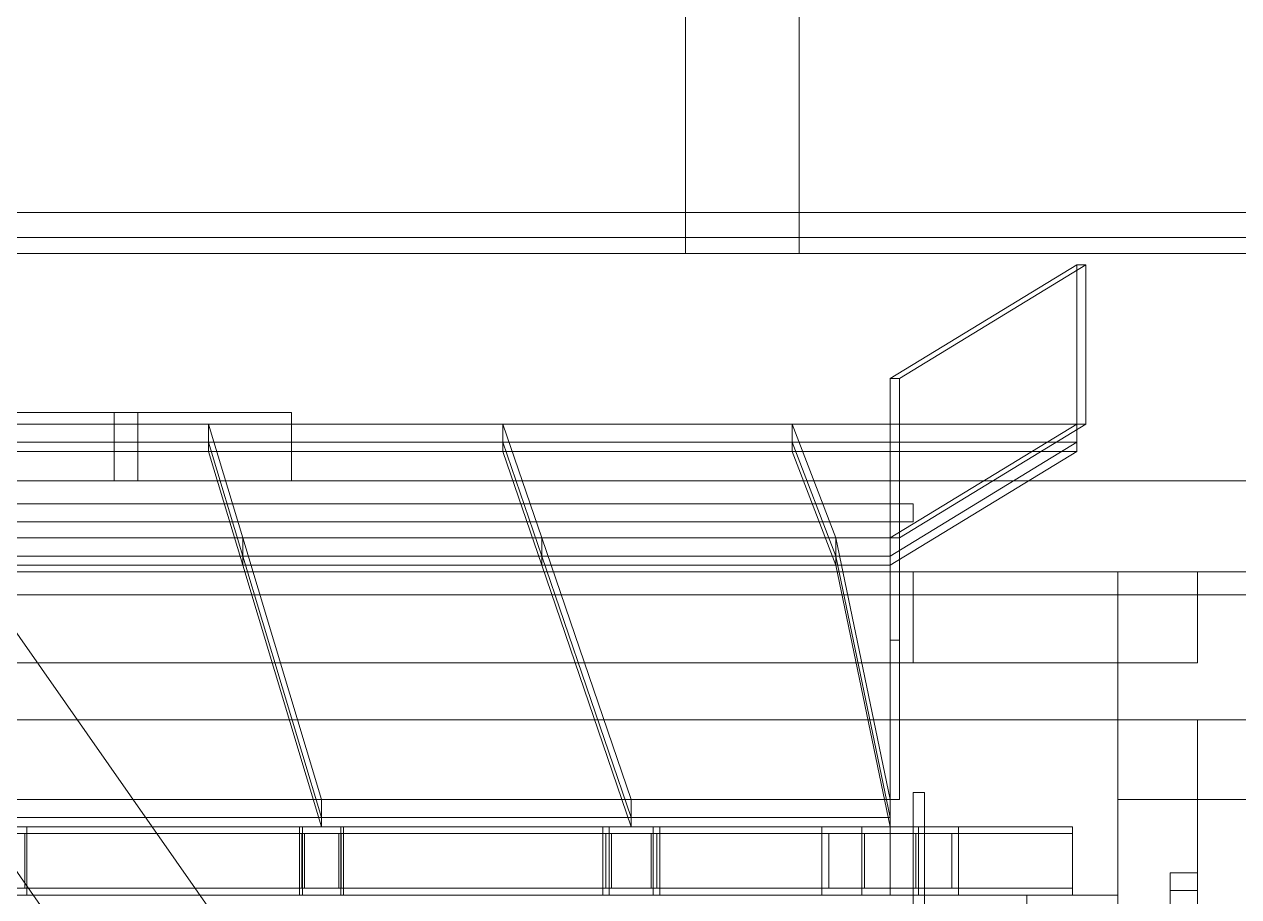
# Model space of a CAD drawing. Header units: millimetres. Extents: x -2500 to 58855, y -53268 to 6837.
# Drawn here: x 860 to 1393, y -33143 to -32759 of the extents above; entities that cross this region are included whole.
import ezdxf

# ---------------------------------------------------------------- set-up
doc = ezdxf.new("R2010")
doc.units = ezdxf.units.MM
doc.layers.add('frontal_secador', color=7, linetype='Continuous', lineweight=0)
doc.layers.add('frontal_tolva', color=7, linetype='Continuous', lineweight=0)

msp = doc.modelspace()

# ---------------------------------------------------------------- linework, layer by layer
at = {"layer": 'frontal_secador'}
for p, q in [((1150, -32860), (1150, -32380)), ((1200, -32860), (1200, -32380)), ((-1700, -32860), (1700, -32860)), ((650, -32860), (1700, -32860)), ((1150, -32860), (1200, -32860)), ((1240, -32915), (1321.902, -32865)), ((1325.902, -32865), (1244, -32915)), ((1321.902, -32865), (1321.902, -32935)), ((1321.902, -32865), (1325.902, -32865)), ((1325.902, -32935), (1325.902, -32865)), ((1240, -32985), (1240, -32915)), ((1240, -32915), (1244, -32915)), ((1240, -33030), (1240, -32915)), ((1244, -32915), (1244, -32985)), ((1244, -32915), (1244, -33030)), ((820.297, -32930), (899.074, -32930)), ((899.074, -32930), (837.019, -32930)), ((909.502, -32930), (837.019, -32930)), ((899.074, -32960), (899.074, -32930)), ((899.074, -32930), (976.931, -32930)), ((976.931, -32930), (909.502, -32930)), ((909.502, -32960), (909.502, -32930)), ((976.931, -32960), (976.931, -32930)), ((940.574, -32935), (809.557, -32935)), ((955.609, -32985), (940.574, -32935)), ((940.574, -32935), (940.574, -32943)), ((1069.8, -32935), (940.574, -32935)), ((1086.901, -32985), (1069.8, -32935)), ((1069.8, -32935), (1069.8, -32943)), ((1196.99, -32935), (1069.8, -32935)), ((1216.124, -32985), (1196.99, -32935)), ((1196.99, -32935), (1196.99, -32943)), ((1321.902, -32935), (1196.99, -32935)), ((1240, -32985), (1321.902, -32935)), ((1244, -32985), (1325.902, -32935)), ((1321.902, -32935), (1321.902, -32943)), ((1325.902, -32935), (1321.902, -32935)), ((809.557, -32943), (940.574, -32943)), ((809.557, -32947), (940.574, -32947)), ((940.574, -32943), (955.609, -32993)), ((940.574, -32943), (940.574, -32947)), ((940.574, -32943), (1069.8, -32943)), ((940.574, -32947), (955.609, -32997)), ((940.574, -32947), (1069.8, -32947)), ((1069.8, -32943), (1086.901, -32993)), ((1069.8, -32943), (1069.8, -32947)), ((1069.8, -32943), (1196.99, -32943)), ((1069.8, -32947), (1086.901, -32997)), ((1069.8, -32947), (1196.99, -32947)), ((1196.99, -32943), (1216.124, -32993)), ((1196.99, -32943), (1196.99, -32947)), ((1196.99, -32943), (1321.902, -32943)), ((1196.99, -32947), (1216.124, -32997)), ((1196.99, -32947), (1321.902, -32947)), ((1321.902, -32943), (1240, -32993)), ((1321.902, -32947), (1240, -32997)), ((1321.902, -32943), (1321.902, -32947)), ((-1700, -32960), (1700, -32960)), ((899.074, -32960), (820.297, -32960)), ((837.019, -32960), (899.074, -32960)), ((837.019, -32960), (909.502, -32960)), ((976.931, -32960), (899.074, -32960)), ((909.502, -32960), (976.931, -32960)), ((-1250, -32970), (1250, -32970)), ((1250, -32978), (1250, -32970)), ((-1250, -32978), (1250, -32978)), ((822.497, -32985), (955.609, -32985)), ((955.609, -32985), (955.609, -32993)), ((990.19, -33100), (955.609, -32985)), ((955.609, -32985), (1086.901, -32985)), ((1086.901, -32985), (1086.901, -32993)), ((1126.233, -33100), (1086.901, -32985)), ((1086.901, -32985), (1216.124, -32985)), ((1216.124, -32985), (1216.124, -32993)), ((1240, -33100), (1216.124, -32985)), ((1216.124, -32985), (1240, -32985)), ((1240, -32985), (1240, -32993)), ((1240, -33100), (1240, -32985)), ((1240, -32985), (1244, -32985)), ((1244, -33100), (1244, -32985)), ((955.609, -32993), (822.497, -32993)), ((955.609, -32993), (955.609, -32997)), ((955.609, -32993), (990.19, -33108)), ((1086.901, -32993), (955.609, -32993)), ((1086.901, -32993), (1086.901, -32997)), ((1086.901, -32993), (1126.233, -33108)), ((1216.124, -32993), (1086.901, -32993)), ((1216.124, -32993), (1216.124, -32997)), ((1216.124, -32993), (1240, -33108)), ((1240, -32993), (1216.124, -32993)), ((1240, -32993), (1240, -32997)), ((1240, -32993), (1240, -33108)), ((-1700, -33000), (1700, -33000)), ((-1375, -33000), (1375, -33000)), ((955.609, -32997), (822.497, -32997)), ((955.609, -32997), (990.19, -33112)), ((1086.901, -32997), (955.609, -32997)), ((1086.901, -32997), (1126.233, -33112)), ((1216.124, -32997), (1086.901, -32997)), ((1216.124, -32997), (1240, -33112)), ((1240, -32997), (1216.124, -32997)), ((1240, -32997), (1240, -33112)), ((1250, -33000), (1375, -33000)), ((1250, -33040), (1250, -33000)), ((1340, -33000), (1400, -33000)), ((1340, -33100), (1340, -33000)), ((1375, -33040), (1375, -33000)), ((-1700, -33010), (1700, -33010)), ((650, -33010), (1700, -33010)), ((1240, -33100), (1240, -33030)), ((1240, -33030), (1244, -33030)), ((1244, -33030), (1244, -33100)), ((-1375, -33040), (1375, -33040)), ((1250, -33040), (1375, -33040)), ((-1375, -33065), (1375, -33065)), ((1375, -33065), (1400, -33065)), ((1375, -35335), (1375, -33065)), ((1375, -34825), (1375, -33065)), ((1375, -34650), (1375, -33065)), ((852.262, -33100), (990.19, -33100)), ((990.19, -33100), (990.19, -33108)), ((990.19, -33100), (1126.233, -33100)), ((1126.233, -33100), (1126.233, -33108)), ((1126.233, -33100), (1240, -33100)), ((1240, -33100), (1240, -33108)), ((1240, -33100), (1244, -33100)), ((1250, -33337), (1250, -33097)), ((1250, -33097), (1250, -33166)), ((1250, -33097), (1255, -33097)), ((1255, -33097), (1255, -33337)), ((1255, -33166), (1255, -33097)), ((1340, -33100), (1400, -33100)), ((1340, -35350), (1340, -33100)), ((860.657, -33112), (843.867, -33112)), ((843.867, -33112), (981.795, -33112)), ((990.19, -33108), (852.262, -33108)), ((990.19, -33112), (852.262, -33112)), ((860.657, -33115), (860.657, -33112)), ((860.657, -33112), (998.585, -33112)), ((999.833, -33112), (980.547, -33112)), ((980.547, -33112), (980.547, -33115)), ((980.547, -33112), (1116.59, -33112)), ((981.795, -33115), (981.795, -33112)), ((981.795, -33112), (998.585, -33112)), ((990.19, -33108), (990.19, -33112)), ((1126.233, -33108), (990.19, -33108)), ((1126.233, -33112), (990.19, -33112)), ((998.585, -33112), (998.585, -33115)), ((999.833, -33115), (999.833, -33112)), ((999.833, -33112), (1135.877, -33112)), ((1138.719, -33112), (1113.748, -33112)), ((1113.748, -33112), (1113.748, -33115)), ((1113.748, -33112), (1227.515, -33112)), ((1116.59, -33115), (1116.59, -33112)), ((1116.59, -33112), (1135.877, -33112)), ((1126.233, -33108), (1126.233, -33112)), ((1240, -33108), (1126.233, -33108)), ((1240, -33112), (1126.233, -33112)), ((1135.877, -33112), (1135.877, -33115)), ((1138.719, -33115), (1138.719, -33112)), ((1138.719, -33112), (1252.485, -33112)), ((1270, -33112), (1210, -33112)), ((1210, -33112), (1210, -33115)), ((1227.515, -33115), (1227.515, -33112)), ((1227.515, -33112), (1252.485, -33112)), ((1240, -33108), (1240, -33112)), ((1240, -33115), (1240, -33112)), ((1240, -33112), (1320, -33112)), ((1252.485, -33112), (1252.485, -33115)), ((1270, -33115), (1270, -33112)), ((1320, -33115), (1320, -33112)), ((843.867, -33115), (860.657, -33115)), ((843.867, -33115), (981.795, -33115)), ((844.706, -33115), (982.635, -33115)), ((860.657, -33115), (859.817, -33115)), ((859.817, -33115), (859.817, -33139)), ((859.817, -33115), (997.745, -33115)), ((998.585, -33115), (860.657, -33115)), ((860.657, -33139), (860.657, -33115)), ((980.547, -33115), (999.833, -33115)), ((980.547, -33115), (1116.59, -33115)), ((981.511, -33115), (980.547, -33115)), ((980.547, -33115), (980.547, -33139)), ((981.511, -33139), (981.511, -33115)), ((981.511, -33115), (1117.555, -33115)), ((998.585, -33115), (981.795, -33115)), ((981.795, -33139), (981.795, -33115)), ((981.795, -33115), (982.635, -33115)), ((982.635, -33115), (982.635, -33139)), ((997.745, -33139), (997.745, -33115)), ((997.745, -33115), (998.585, -33115)), ((998.585, -33115), (998.585, -33139)), ((999.833, -33115), (998.869, -33115)), ((998.869, -33115), (998.869, -33139)), ((998.869, -33115), (1134.912, -33115)), ((1135.877, -33115), (999.833, -33115)), ((999.833, -33139), (999.833, -33115)), ((1113.748, -33115), (1138.719, -33115)), ((1113.748, -33115), (1227.515, -33115)), ((1114.997, -33115), (1113.748, -33115)), ((1113.748, -33115), (1113.748, -33139)), ((1114.997, -33139), (1114.997, -33115)), ((1114.997, -33115), (1228.763, -33115)), ((1135.877, -33115), (1116.59, -33115)), ((1116.59, -33139), (1116.59, -33115)), ((1116.59, -33115), (1117.555, -33115)), ((1117.555, -33115), (1117.555, -33139)), ((1134.912, -33139), (1134.912, -33115)), ((1134.912, -33115), (1135.877, -33115)), ((1135.877, -33115), (1135.877, -33139)), ((1138.719, -33115), (1137.47, -33115)), ((1137.47, -33115), (1137.47, -33139)), ((1137.47, -33115), (1251.237, -33115)), ((1252.485, -33115), (1138.719, -33115)), ((1138.719, -33139), (1138.719, -33115)), ((1210, -33115), (1270, -33115)), ((1213, -33115), (1210, -33115)), ((1210, -33115), (1210, -33139)), ((1213, -33139), (1213, -33115)), ((1252.485, -33115), (1227.515, -33115)), ((1227.515, -33139), (1227.515, -33115)), ((1227.515, -33115), (1228.763, -33115)), ((1228.763, -33115), (1228.763, -33139)), ((1240, -33115), (1320, -33115)), ((1240, -33139), (1240, -33115)), ((1251.237, -33139), (1251.237, -33115)), ((1251.237, -33115), (1252.485, -33115)), ((1252.485, -33115), (1252.485, -33139)), ((1270, -33115), (1267, -33115)), ((1267, -33115), (1267, -33139)), ((1270, -33139), (1270, -33115)), ((1320, -33139), (1320, -33115)), ((1363, -33140), (1363, -33132.206)), ((1363, -33132.206), (1375, -33132.206)), ((1375, -33140), (1375, -33132.206)), ((860.657, -33139), (843.867, -33139)), ((843.867, -33139), (981.795, -33139)), ((982.635, -33139), (844.706, -33139)), ((859.817, -33139), (860.657, -33139)), ((859.817, -33139), (997.745, -33139)), ((860.657, -33142), (860.657, -33139)), ((860.657, -33139), (998.585, -33139)), ((999.833, -33139), (980.547, -33139)), ((980.547, -33139), (980.547, -33142)), ((980.547, -33139), (1116.59, -33139)), ((980.547, -33139), (981.511, -33139)), ((1117.555, -33139), (981.511, -33139)), ((981.795, -33142), (981.795, -33139)), ((981.795, -33139), (998.585, -33139)), ((982.635, -33139), (981.795, -33139)), ((998.585, -33139), (997.745, -33139)), ((998.585, -33139), (998.585, -33142)), ((998.869, -33139), (999.833, -33139)), ((998.869, -33139), (1134.912, -33139)), ((999.833, -33142), (999.833, -33139)), ((999.833, -33139), (1135.877, -33139)), ((1138.719, -33139), (1113.748, -33139)), ((1113.748, -33139), (1113.748, -33142)), ((1113.748, -33139), (1227.515, -33139)), ((1113.748, -33139), (1114.997, -33139)), ((1228.763, -33139), (1114.997, -33139)), ((1116.59, -33142), (1116.59, -33139)), ((1116.59, -33139), (1135.877, -33139)), ((1117.555, -33139), (1116.59, -33139)), ((1135.877, -33139), (1134.912, -33139)), ((1135.877, -33139), (1135.877, -33142)), ((1137.47, -33139), (1138.719, -33139)), ((1137.47, -33139), (1251.237, -33139)), ((1138.719, -33142), (1138.719, -33139)), ((1138.719, -33139), (1252.485, -33139)), ((1270, -33139), (1210, -33139)), ((1210, -33139), (1210, -33142)), ((1210, -33139), (1213, -33139)), ((1227.515, -33142), (1227.515, -33139)), ((1227.515, -33139), (1252.485, -33139)), ((1228.763, -33139), (1227.515, -33139)), ((1240, -33142), (1240, -33139)), ((1240, -33139), (1320, -33139)), ((1252.485, -33139), (1251.237, -33139)), ((1252.485, -33139), (1252.485, -33142)), ((1267, -33139), (1270, -33139)), ((1270, -33142), (1270, -33139)), ((1320, -33142), (1320, -33139)), ((843.867, -33142), (860.657, -33142)), ((843.867, -33142), (981.795, -33142)), ((998.585, -33142), (860.657, -33142)), ((980.547, -33142), (999.833, -33142)), ((980.547, -33142), (1116.59, -33142)), ((998.585, -33142), (981.795, -33142)), ((1135.877, -33142), (999.833, -33142)), ((1113.748, -33142), (1138.719, -33142)), ((1113.748, -33142), (1227.515, -33142)), ((1135.877, -33142), (1116.59, -33142)), ((1252.485, -33142), (1138.719, -33142)), ((1210, -33142), (1270, -33142)), ((1252.485, -33142), (1227.515, -33142)), ((1240, -33142), (1320, -33142)), ((1300, -33146), (1300, -33142)), ((1300, -33142), (1340, -33142)), ((1340, -33142), (1340, -33146)), ((1363, -33147.794), (1363, -33140)), ((1375, -33140), (1363, -33140)), ((1375, -33140), (1375, -33147.794))]:
    msp.add_line(p, q, dxfattribs=at)
at = {"layer": 'frontal_tolva'}
for p, q in [((1769.584, -34332.806), (722.584, -32835.806)), ((-1821.5, -32842), (1821.5, -32842)), ((-1821.5, -32853), (1821.5, -32853)), ((1720.416, -34367.194), (673.416, -32870.194))]:
    msp.add_line(p, q, dxfattribs=at)

doc.saveas('drawing.dxf')
